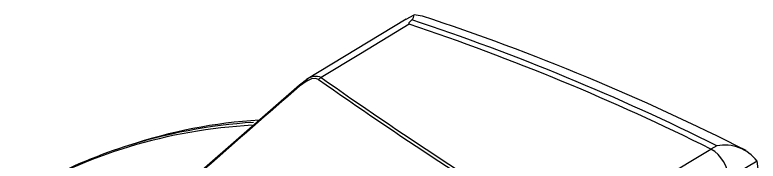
# Model space of a CAD drawing. Extents: x 6 to 134, y 1 to 99.
# Drawn here: x 29.445 to 31.364, y 24.719 to 25.097 of the extents above; entities that cross this region are included whole.
import ezdxf

# ---------------------------------------------------------------- set-up
doc = ezdxf.new("R2010")
doc.units = 0
doc.header["$MEASUREMENT"] = 0
doc.layers.add('OBJECT', color=7, linetype='CONTINUOUS')

msp = doc.modelspace()

# ---------------------------------------------------------------- linework, layer by layer
at = {"layer": 'OBJECT'}
for p, q in [((30.4548, 25.0862), (30.1981, 24.9301)), ((30.455, 25.0859), (30.4758, 25.0973)), ((31.2573, 24.7589), (31.242, 24.7504)), ((30.8625, 24.5231), (31.242, 24.7504)), ((31.3611, 24.7193), (31.2874, 24.6753)), ((31.3639, 24.6993), (31.3611, 24.7193))]:
    msp.add_line(p, q, dxfattribs=at)
at = {"layer": 'OBJECT', "flags": 128}
for points in [[(30.4699, 25.0845), (30.466, 25.0808), (30.4637, 25.0783), (30.4624, 25.0765), (30.4617, 25.0747), (30.4618, 25.074), (30.4623, 25.0735), (30.4628, 25.0733)], [(30.4971, 25.094), (30.4965, 25.0943), (30.4758, 25.0973)], [(30.4628, 25.0733), (30.3369, 24.9967), (30.2358, 24.9353)], [(30.2291, 24.9302), (30.2209, 24.9331), (30.2106, 24.9318), (30.1968, 24.9254), (30.18, 24.913)], [(30.18, 24.9163), (30.1982, 24.9301), (30.1992, 24.9306)], [(29.6933, 24.4877), (29.9347, 24.7018), (30.18, 24.9163)], [(30.18, 24.9163), (30.1797, 24.9163), (30.1794, 24.9162), (30.1793, 24.9159), (30.1792, 24.9155), (30.1793, 24.915), (30.1794, 24.9145), (30.1797, 24.9138), (30.18, 24.913)]]:
    msp.add_lwpolyline(points, dxfattribs=at)
at = {"layer": 'OBJECT'}
for centre, radius, start, end in [((30.4514, 25.1008), 0.0247, 318.5459, 351.7597), ((28.5682, 19.3702), 6.0224, 63.47935, 71.59269), ((28.6354, 19.4338), 5.9585, 63.07702, 71.79352), ((28.5498, 19.3546), 6.0301, 63.48271, 71.50399), ((30.2213, 24.9034), 0.035, 65.4623, 129.1177), ((30.2423, 24.9195), 0.017, 112.3403, 140.9506), ((37.1015, 34.7098), 11.9528, 234.90293, 238.50176), ((37.0465, 34.6094), 11.8311, 234.8541, 238.48703), ((61.086, -10.729), 47.1755, 130.92926, 131.71488), ((30.1271, 23.4808), 1.3329, 92.9888, 120.7805), ((30.1534, 23.4237), 1.3989, 93.7993, 107.7393), ((30.1547, 23.523), 1.3047, 93.4606, 108.6265), ((30.1162, 23.5492), 1.268, 107.8679, 118.7362), ((31.2778, 24.6566), 0.1043, 36.9771, 101.3122), ((31.1964, 24.6715), 0.0911, 2.3737, 59.9608)]:
    msp.add_arc(centre, radius, start, end, dxfattribs=at)

doc.saveas('drawing.dxf')
